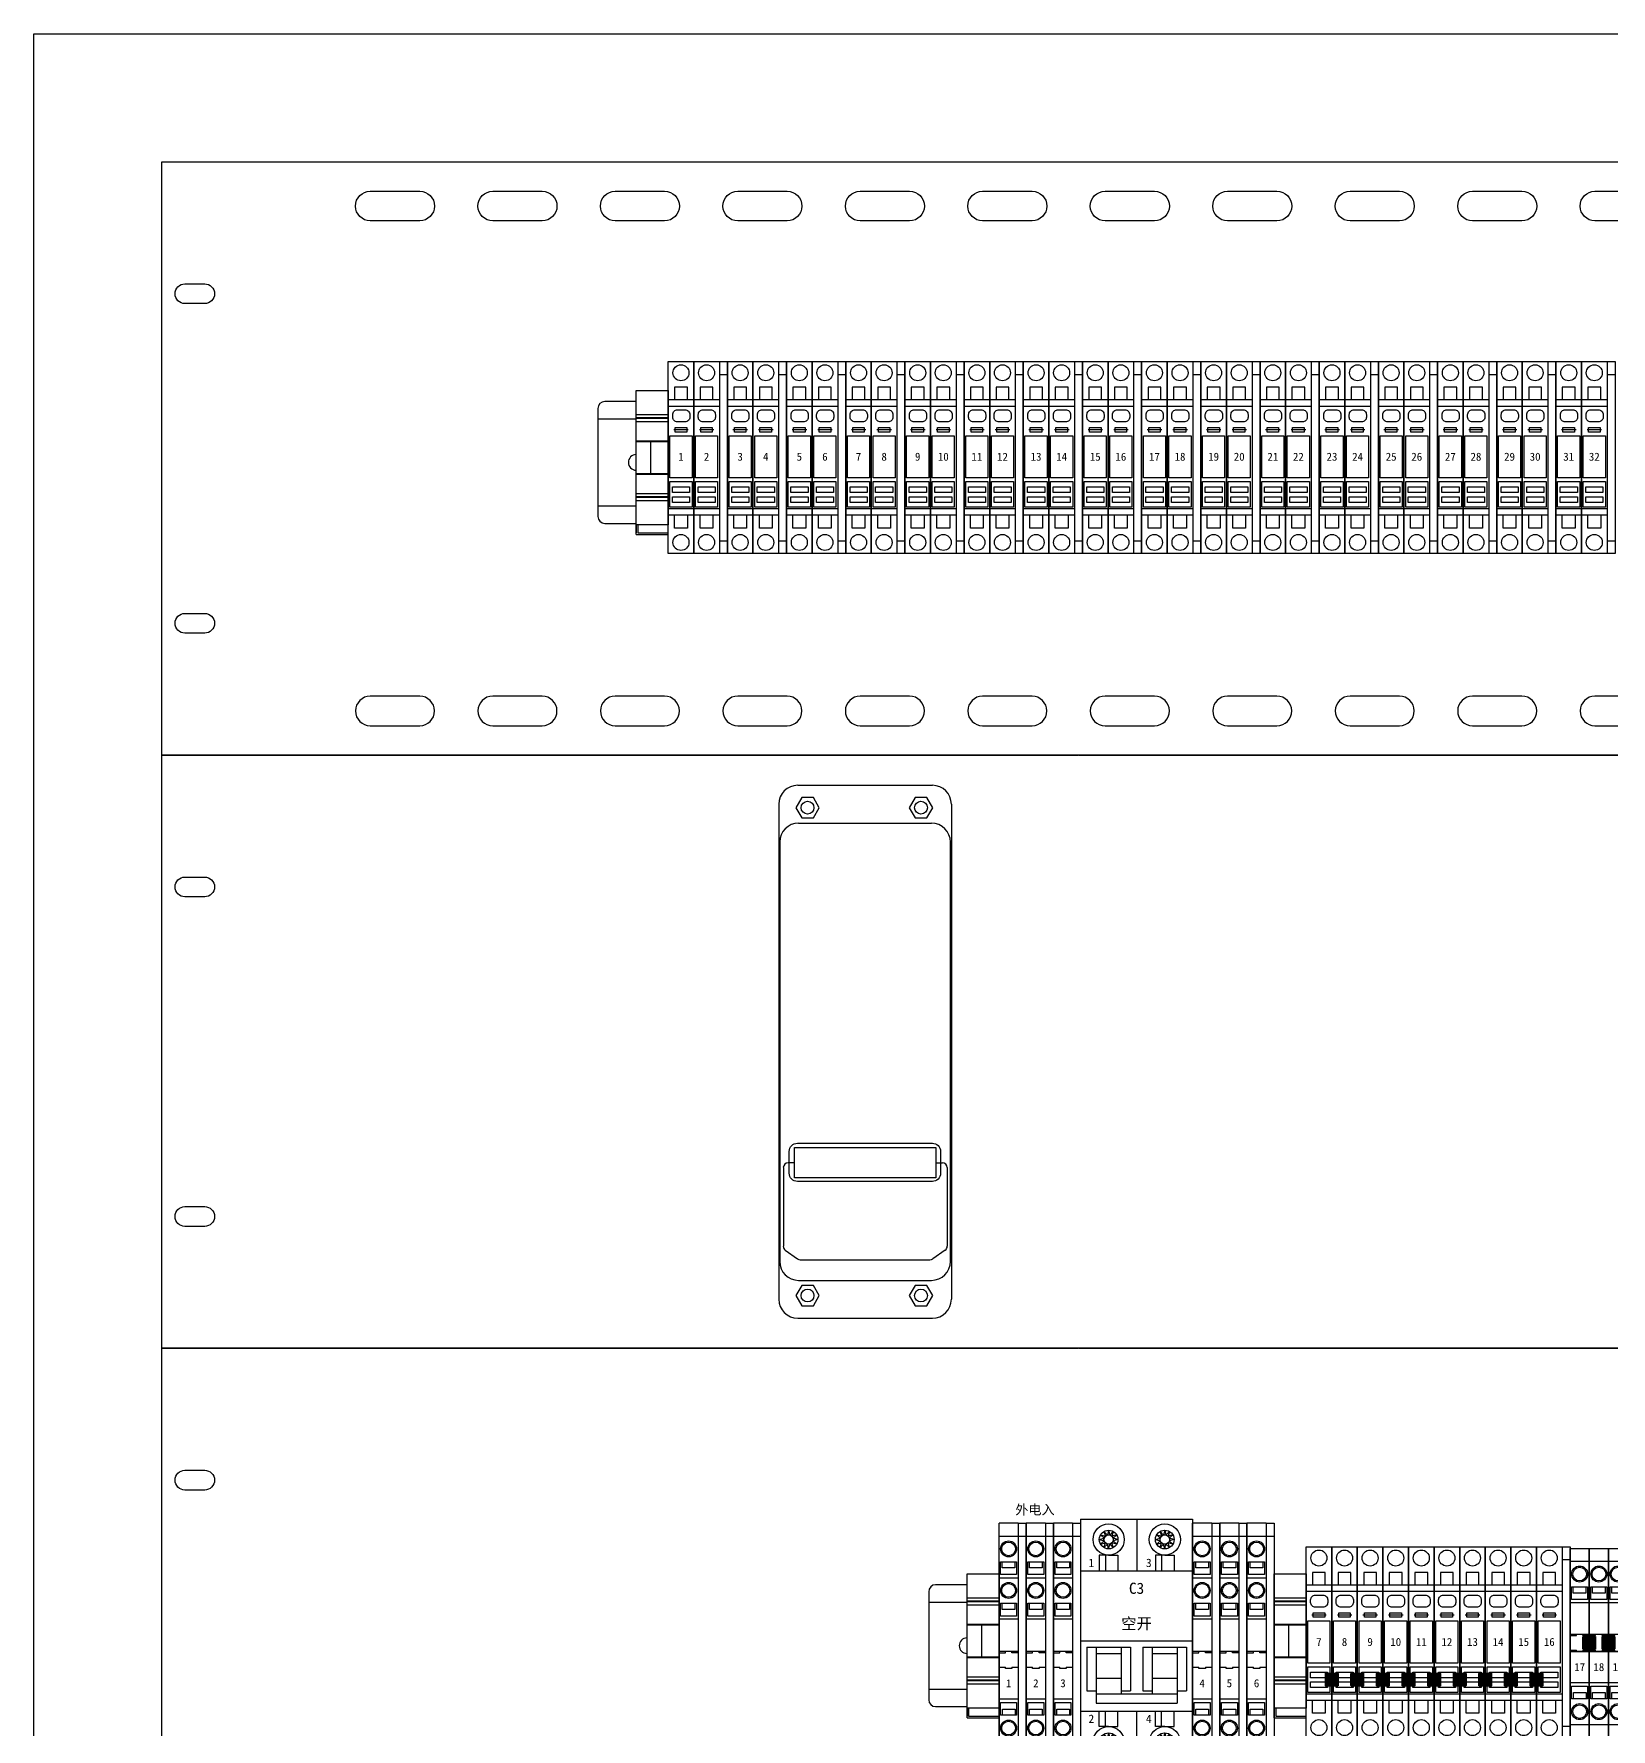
# Model space of a CAD drawing. Header units: millimetres. Extents: x 969 to 1551, y 435 to 847.
# Drawn here: x 1150.4 to 1199.7, y 600.3 to 653.3 of the extents above; entities that cross this region are included whole.
import ezdxf
from ezdxf.enums import TextEntityAlignment as Align

# ---------------------------------------------------------------- set-up
doc = ezdxf.new("R2010")
doc.units = ezdxf.units.MM
doc.styles.get("Standard").update_dxf_attribs({"font": ''})
doc.styles.get('Standard').set_extended_font_data('SimSun')

# ---------------------------------------------------------------- blocks, each defined once
blk = doc.blocks.new('*U70')
at = {"color": 0}
for points in [[(0, 0), (21.98196, 0)], [(90.6048, 0), (90.6048, -18.5328), (0, -18.5328)], [(0, -18.5328), (0, 0)], [(21.98196, 0), (28.64903, 0)], [(28.67436, 0), (35.36676, 0)], [(35.36676, 0), (42.05916, 0)], [(42.05916, 0), (48.75156, 0)], [(48.75156, 0), (55.44396, 0)], [(55.44396, 0), (62.13636, 0)], [(62.13636, 0), (68.82876, 0)], [(68.82876, 0), (75.52116, 0)], [(75.52116, 0), (82.21356, 0)], [(82.21356, 0), (90.6048, 0)]]:
    blk.add_lwpolyline(points, dxfattribs=at)
for points in [[(1.33848, -3.80952, -1), (1.33848, -4.42728), (0.72072, -4.42728, -1), (0.72072, -3.80952)], [(89.26632, -3.80952, 1), (89.26632, -4.42728), (89.88408, -4.42728, 1), (89.88408, -3.80952)], [(1.33848, -14.10552, -1), (1.33848, -14.72328), (0.72072, -14.72328, -1), (0.72072, -14.10552)], [(89.26632, -14.10552, 1), (89.26632, -14.72328), (89.88408, -14.72328, 1), (89.88408, -14.10552)]]:
    blk.add_lwpolyline(points, format="xyb", close=True, dxfattribs=at)
blk = doc.blocks.new('*U45')
at = {"color": 0}
for p, q in [((-0.471, 0.664), (-0.471, -0.664)), ((0, 0.75), (-0.386, 0.75)), ((-0.471, 0.536), (0, 0.536)), ((-0.471, -0.536), (0, -0.536)), ((-0.386, -0.75), (0, -0.75))]:
    blk.add_line(p, q, dxfattribs=at)
for centre, radius, start, end in [((-0.386, 0.664), 0.0857, 90, 180), ((0, 0), 0.0958, 91.0096, 268.9904), ((-0.386, -0.664), 0.0857, 180, 270)]:
    blk.add_arc(centre, radius, start, end, dxfattribs=at)
blk = doc.blocks.new('WAGO—端头板—宽10')
at = {"color": 0}
for p, q in [((0, -22.5), (0, 22.5)), ((0, 22.5), (10, 22.5)), ((10, 22.5), (10, -19.5)), ((0, 15), (10, 15)), ((0, 14), (10, 14)), ((0, 13.8), (10, 13.8)), ((0, 12.8), (10, 12.8)), ((0, 6.7), (10, 6.7)), ((0, 6.5), (10, 6.5)), ((4.5, 6.5), (4.5, -3.5)), ((0, -3.5), (10, -3.5)), ((0, -3.7), (10, -3.7)), ((10, -9.8), (0, -9.8)), ((10, -10.8), (0, -10.8)), ((10, -10.8), (0, -10.8)), ((10, -11), (0, -11)), ((10, -12), (0, -12)), ((10, -12), (0, -12)), ((0, -19.5), (0, -22)), ((10, -19.5), (0, -19.5)), ((0.5, -19.5), (0.5, -22)), ((10, -22.5), (10, -19.5)), ((0, -22.5), (10, -22.5)), ((0.5, -22), (10, -22))]:
    blk.add_line(p, q, dxfattribs=at)
blk = doc.blocks.new('WAGO—2孔—带保险')
at = {"color": 0}
for p, q in [((0, 30), (8, 30)), ((0, -30), (0, 30)), ((8, 30), (8, -30)), ((2, 22), (2, 18)), ((6, 22), (2, 22)), ((6, 18), (6, 22)), ((8, 18), (0, 18)), ((8, 16), (0, 16)), ((6.3, 8.69), (1.76, 8.69)), ((8, -16), (0, -16)), ((8, -18), (0, -18)), ((2, -22), (2, -18)), ((6, -18), (6, -22)), ((6, -22), (2, -22)), ((8, -30), (0, -30))]:
    blk.add_line(p, q, dxfattribs=at)
blk.add_lwpolyline([(5.26, 11.13), (2.91, 11.13, -0.414214), (1.41, 12.63), (1.41, 13.42, -0.414214), (2.91, 14.92), (5.26, 14.92, -0.414214), (6.76, 13.42), (6.76, 12.63, -0.414214)], format="xyb", close=True, dxfattribs=at)
for points in [[(7.45, -6.31), (0.54, -6.31), (0.54, 6.83), (7.45, 6.83)], [(5.8, 8), (2.2, 8), (2.2, 9.39), (5.8, 9.39)], [(7.45, -15.53), (0.54, -15.53), (0.54, -7.45), (7.45, -7.45)], [(6.71, -10.95), (1.36, -10.95), (1.36, -9.15), (6.71, -9.15)], [(6.71, -14), (1.36, -14), (1.36, -12.21), (6.71, -12.21)]]:
    blk.add_lwpolyline(points, close=True, dxfattribs=at)
for centre in [(4, 26.5), (4, -26.5)]:
    blk.add_circle(centre, 2.5, dxfattribs=at)
at = {"color": 0, "flags": 12}
blk.add_attdef('标号', text='', height=2.5, dxfattribs=at).set_placement((4, 0.26), align=Align.MIDDLE)
blk = doc.blocks.new('*U100')
at = {"color": 30}
for p, q in [((0, 30), (2.5, 30)), ((0, 30), (0, -30)), ((2.5, 30), (2.5, -30)), ((0, 26), (2.5, 26)), ((0, -26), (2.5, -26)), ((2.5, -30), (0, -30))]:
    blk.add_line(p, q, dxfattribs=at)
blk = doc.blocks.new('*U102')
at = {"color": 0}
for points in [[(6.516, -0.915), (8.06, -0.915, -1), (8.06, -1.841), (6.516, -1.841, -1)], [(10.344, -0.915), (11.888, -0.915, -1), (11.888, -1.841), (10.344, -1.841, -1)], [(14.172, -0.915), (15.717, -0.915, -1), (15.717, -1.841), (14.172, -1.841, -1)], [(18, -0.915), (19.545, -0.915, -1), (19.545, -1.841), (18, -1.841, -1)], [(21.829, -0.915), (23.373, -0.915, -1), (23.373, -1.841), (21.829, -1.841, -1)], [(25.657, -0.915), (27.201, -0.915, -1), (27.201, -1.841), (25.657, -1.841, -1)], [(29.485, -0.915), (31.03, -0.915, -1), (31.03, -1.841), (29.485, -1.841, -1)], [(33.313, -0.915), (34.858, -0.915, -1), (34.858, -1.841), (33.313, -1.841, -1)], [(37.142, -0.915), (38.686, -0.915, -1), (38.686, -1.841), (37.142, -1.841, -1)], [(40.97, -0.915), (42.514, -0.915, -1), (42.514, -1.841), (40.97, -1.841, -1)], [(44.798, -0.915), (46.343, -0.915, -1), (46.343, -1.841), (44.798, -1.841, -1)], [(6.516, -17.618), (8.06, -17.618, 1), (8.06, -16.691), (6.516, -16.691, 1)], [(10.344, -17.618), (11.888, -17.618, 1), (11.888, -16.691), (10.344, -16.691, 1)], [(14.172, -17.618), (15.717, -17.618, 1), (15.717, -16.691), (14.172, -16.691, 1)], [(18, -17.618), (19.545, -17.618, 1), (19.545, -16.691), (18, -16.691, 1)], [(21.829, -17.618), (23.373, -17.618, 1), (23.373, -16.691), (21.829, -16.691, 1)], [(25.657, -17.618), (27.201, -17.618, 1), (27.201, -16.691), (25.657, -16.691, 1)], [(29.485, -17.618), (31.03, -17.618, 1), (31.03, -16.691), (29.485, -16.691, 1)], [(33.313, -17.618), (34.858, -17.618, 1), (34.858, -16.691), (33.313, -16.691, 1)], [(37.142, -17.618), (38.686, -17.618, 1), (38.686, -16.691), (37.142, -16.691, 1)], [(40.97, -17.618), (42.514, -17.618, 1), (42.514, -16.691), (40.97, -16.691, 1)], [(44.798, -17.618), (46.343, -17.618, 1), (46.343, -16.691), (44.798, -16.691, 1)]]:
    blk.add_lwpolyline(points, format="xyb", close=True, dxfattribs=at)
blk.add_blockref('*U70', (0, 0), dxfattribs=at)
ref = blk.add_blockref('WAGO—2孔—带保险', (15.827, -9.238), dxfattribs=dict(at, xscale=0.1, yscale=0.1, zscale=0.1))
ref.add_attrib('标号', '1', dxfattribs={"color": 7, "height": 0.25, "flags": 12}).set_placement((16.227, -9.212), align=Align.MIDDLE)
ref = blk.add_blockref('WAGO—2孔—带保险', (16.627, -9.238), dxfattribs=dict(at, xscale=0.1, yscale=0.1, zscale=0.1))
ref.add_attrib('标号', '2', dxfattribs={"color": 7, "height": 0.25, "flags": 12}).set_placement((17.027, -9.212), align=Align.MIDDLE)
at = {"color": 4, "xscale": 0.1, "yscale": 0.1, "zscale": 0.1}
for p in [(17.427, -9.238), (19.277, -9.238), (21.127, -9.238), (22.977, -9.238), (24.827, -9.238), (26.677, -9.238), (28.527, -9.238), (30.377, -9.238), (32.227, -9.238), (34.077, -9.238), (35.927, -9.238), (37.777, -9.238), (39.627, -9.238), (41.477, -9.238), (43.327, -9.238), (45.177, -9.238)]:
    blk.add_blockref('*U100', p, dxfattribs=at)
at = {"color": 0}
ref = blk.add_blockref('WAGO—2孔—带保险', (17.677, -9.238), dxfattribs=dict(at, xscale=0.1, yscale=0.1, zscale=0.1))
ref.add_attrib('标号', '3', dxfattribs={"color": 7, "height": 0.25, "flags": 12}).set_placement((18.077, -9.212), align=Align.MIDDLE)
ref = blk.add_blockref('WAGO—2孔—带保险', (18.477, -9.238), dxfattribs=dict(at, xscale=0.1, yscale=0.1, zscale=0.1))
ref.add_attrib('标号', '4', dxfattribs={"color": 7, "height": 0.25, "flags": 12}).set_placement((18.877, -9.212), align=Align.MIDDLE)
ref = blk.add_blockref('WAGO—2孔—带保险', (19.527, -9.238), dxfattribs=dict(at, xscale=0.1, yscale=0.1, zscale=0.1))
ref.add_attrib('标号', '5', dxfattribs={"color": 7, "height": 0.25, "flags": 12}).set_placement((19.927, -9.212), align=Align.MIDDLE)
ref = blk.add_blockref('WAGO—2孔—带保险', (20.327, -9.238), dxfattribs=dict(at, xscale=0.1, yscale=0.1, zscale=0.1))
ref.add_attrib('标号', '6', dxfattribs={"color": 7, "height": 0.25, "flags": 12}).set_placement((20.727, -9.212), align=Align.MIDDLE)
ref = blk.add_blockref('WAGO—2孔—带保险', (21.377, -9.238), dxfattribs=dict(at, xscale=0.1, yscale=0.1, zscale=0.1))
ref.add_attrib('标号', '7', dxfattribs={"color": 7, "height": 0.25, "flags": 12}).set_placement((21.777, -9.212), align=Align.MIDDLE)
ref = blk.add_blockref('WAGO—2孔—带保险', (22.177, -9.238), dxfattribs=dict(at, xscale=0.1, yscale=0.1, zscale=0.1))
ref.add_attrib('标号', '8', dxfattribs={"color": 7, "height": 0.25, "flags": 12}).set_placement((22.577, -9.212), align=Align.MIDDLE)
ref = blk.add_blockref('WAGO—2孔—带保险', (23.227, -9.238), dxfattribs=dict(at, xscale=0.1, yscale=0.1, zscale=0.1))
ref.add_attrib('标号', '9', dxfattribs={"color": 7, "height": 0.25, "flags": 12}).set_placement((23.627, -9.212), align=Align.MIDDLE)
ref = blk.add_blockref('WAGO—2孔—带保险', (24.027, -9.238), dxfattribs=dict(at, xscale=0.1, yscale=0.1, zscale=0.1))
ref.add_attrib('标号', '10', dxfattribs={"color": 7, "height": 0.25, "flags": 12}).set_placement((24.427, -9.212), align=Align.MIDDLE)
ref = blk.add_blockref('WAGO—2孔—带保险', (25.077, -9.238), dxfattribs=dict(at, xscale=0.1, yscale=0.1, zscale=0.1))
ref.add_attrib('标号', '11', dxfattribs={"color": 7, "height": 0.25, "flags": 12}).set_placement((25.477, -9.212), align=Align.MIDDLE)
ref = blk.add_blockref('WAGO—2孔—带保险', (25.877, -9.238), dxfattribs=dict(at, xscale=0.1, yscale=0.1, zscale=0.1))
ref.add_attrib('标号', '12', dxfattribs={"color": 7, "height": 0.25, "flags": 12}).set_placement((26.277, -9.212), align=Align.MIDDLE)
ref = blk.add_blockref('WAGO—2孔—带保险', (26.927, -9.238), dxfattribs=dict(at, xscale=0.1, yscale=0.1, zscale=0.1))
ref.add_attrib('标号', '13', dxfattribs={"color": 7, "height": 0.25, "flags": 12}).set_placement((27.327, -9.212), align=Align.MIDDLE)
ref = blk.add_blockref('WAGO—2孔—带保险', (27.727, -9.238), dxfattribs=dict(at, xscale=0.1, yscale=0.1, zscale=0.1))
ref.add_attrib('标号', '14', dxfattribs={"color": 7, "height": 0.25, "flags": 12}).set_placement((28.127, -9.212), align=Align.MIDDLE)
ref = blk.add_blockref('WAGO—2孔—带保险', (28.777, -9.238), dxfattribs=dict(at, xscale=0.1, yscale=0.1, zscale=0.1))
ref.add_attrib('标号', '15', dxfattribs={"color": 7, "height": 0.25, "flags": 12}).set_placement((29.177, -9.212), align=Align.MIDDLE)
ref = blk.add_blockref('WAGO—2孔—带保险', (29.577, -9.238), dxfattribs=dict(at, xscale=0.1, yscale=0.1, zscale=0.1))
ref.add_attrib('标号', '16', dxfattribs={"color": 7, "height": 0.25, "flags": 12}).set_placement((29.977, -9.212), align=Align.MIDDLE)
ref = blk.add_blockref('WAGO—2孔—带保险', (30.627, -9.238), dxfattribs=dict(at, xscale=0.1, yscale=0.1, zscale=0.1))
ref.add_attrib('标号', '17', dxfattribs={"color": 7, "height": 0.25, "flags": 12}).set_placement((31.027, -9.212), align=Align.MIDDLE)
ref = blk.add_blockref('WAGO—2孔—带保险', (31.427, -9.238), dxfattribs=dict(at, xscale=0.1, yscale=0.1, zscale=0.1))
ref.add_attrib('标号', '18', dxfattribs={"color": 7, "height": 0.25, "flags": 12}).set_placement((31.827, -9.212), align=Align.MIDDLE)
ref = blk.add_blockref('WAGO—2孔—带保险', (32.477, -9.238), dxfattribs=dict(at, xscale=0.1, yscale=0.1, zscale=0.1))
ref.add_attrib('标号', '19', dxfattribs={"color": 7, "height": 0.25, "flags": 12}).set_placement((32.877, -9.212), align=Align.MIDDLE)
ref = blk.add_blockref('WAGO—2孔—带保险', (33.277, -9.238), dxfattribs=dict(at, xscale=0.1, yscale=0.1, zscale=0.1))
ref.add_attrib('标号', '20', dxfattribs={"color": 7, "height": 0.25, "flags": 12}).set_placement((33.677, -9.212), align=Align.MIDDLE)
ref = blk.add_blockref('WAGO—2孔—带保险', (34.327, -9.238), dxfattribs=dict(at, xscale=0.1, yscale=0.1, zscale=0.1))
ref.add_attrib('标号', '21', dxfattribs={"color": 7, "height": 0.25, "flags": 12}).set_placement((34.727, -9.212), align=Align.MIDDLE)
ref = blk.add_blockref('WAGO—2孔—带保险', (35.127, -9.238), dxfattribs=dict(at, xscale=0.1, yscale=0.1, zscale=0.1))
ref.add_attrib('标号', '22', dxfattribs={"color": 7, "height": 0.25, "flags": 12}).set_placement((35.527, -9.212), align=Align.MIDDLE)
ref = blk.add_blockref('WAGO—2孔—带保险', (36.177, -9.238), dxfattribs=dict(at, xscale=0.1, yscale=0.1, zscale=0.1))
ref.add_attrib('标号', '23', dxfattribs={"color": 7, "height": 0.25, "flags": 12}).set_placement((36.577, -9.212), align=Align.MIDDLE)
ref = blk.add_blockref('WAGO—2孔—带保险', (36.977, -9.238), dxfattribs=dict(at, xscale=0.1, yscale=0.1, zscale=0.1))
ref.add_attrib('标号', '24', dxfattribs={"color": 7, "height": 0.25, "flags": 12}).set_placement((37.377, -9.212), align=Align.MIDDLE)
ref = blk.add_blockref('WAGO—2孔—带保险', (38.027, -9.238), dxfattribs=dict(at, xscale=0.1, yscale=0.1, zscale=0.1))
ref.add_attrib('标号', '25', dxfattribs={"color": 7, "height": 0.25, "flags": 12}).set_placement((38.427, -9.212), align=Align.MIDDLE)
ref = blk.add_blockref('WAGO—2孔—带保险', (38.827, -9.238), dxfattribs=dict(at, xscale=0.1, yscale=0.1, zscale=0.1))
ref.add_attrib('标号', '26', dxfattribs={"color": 7, "height": 0.25, "flags": 12}).set_placement((39.227, -9.212), align=Align.MIDDLE)
ref = blk.add_blockref('WAGO—2孔—带保险', (39.877, -9.238), dxfattribs=dict(at, xscale=0.1, yscale=0.1, zscale=0.1))
ref.add_attrib('标号', '27', dxfattribs={"color": 7, "height": 0.25, "flags": 12}).set_placement((40.277, -9.212), align=Align.MIDDLE)
ref = blk.add_blockref('WAGO—2孔—带保险', (40.677, -9.238), dxfattribs=dict(at, xscale=0.1, yscale=0.1, zscale=0.1))
ref.add_attrib('标号', '28', dxfattribs={"color": 7, "height": 0.25, "flags": 12}).set_placement((41.077, -9.212), align=Align.MIDDLE)
ref = blk.add_blockref('WAGO—2孔—带保险', (41.727, -9.238), dxfattribs=dict(at, xscale=0.1, yscale=0.1, zscale=0.1))
ref.add_attrib('标号', '29', dxfattribs={"color": 7, "height": 0.25, "flags": 12}).set_placement((42.127, -9.212), align=Align.MIDDLE)
ref = blk.add_blockref('WAGO—2孔—带保险', (42.527, -9.238), dxfattribs=dict(at, xscale=0.1, yscale=0.1, zscale=0.1))
ref.add_attrib('标号', '30', dxfattribs={"color": 7, "height": 0.25, "flags": 12}).set_placement((42.927, -9.212), align=Align.MIDDLE)
ref = blk.add_blockref('WAGO—2孔—带保险', (43.577, -9.238), dxfattribs=dict(at, xscale=0.1, yscale=0.1, zscale=0.1))
ref.add_attrib('标号', '31', dxfattribs={"color": 7, "height": 0.25, "flags": 12}).set_placement((43.977, -9.212), align=Align.MIDDLE)
ref = blk.add_blockref('WAGO—2孔—带保险', (44.377, -9.238), dxfattribs=dict(at, xscale=0.1, yscale=0.1, zscale=0.1))
ref.add_attrib('标号', '32', dxfattribs={"color": 7, "height": 0.25, "flags": 12}).set_placement((44.777, -9.212), align=Align.MIDDLE)
for name, xscale, yscale, zscale in [('WAGO—端头板—宽10', 0.1, 0.1, 0.1), ('*U45', 2.54, 2.54, 2.54)]:
    blk.add_blockref(name, (14.827, -9.388), dxfattribs=dict(at, xscale=xscale, yscale=yscale, zscale=zscale))
blk = doc.blocks.new('组合—继电器模块')
at = {"color": 0}
for p, q in [((-2.106, 0), (2.106, 0)), ((-2.697, -0.591), (-2.697, -16.058)), ((2.697, -0.591), (2.697, -16.058)), ((-2.076, -1.182), (2.076, -1.182)), ((-2.667, -1.773), (-2.667, -14.876)), ((2.667, -14.876), (2.667, -1.773)), ((-2.555, -11.942), (-2.555, -14.404)), ((-2.206, -11.794), (-2.408, -11.794)), ((2.216, -11.794), (2.418, -11.794)), ((2.566, -11.942), (2.566, -14.403)), ((-2.494, -14.524), (-2.114, -14.799)), ((-2.028, -14.827), (2.029, -14.827)), ((2.503, -14.524), (2.114, -14.8)), ((-2.076, -15.467), (2.076, -15.467)), ((-2.106, -16.649), (2.106, -16.649))]:
    blk.add_line(p, q, dxfattribs=at)
for points in [[(-1.431, -0.699), (-1.615, -0.381), (-1.982, -0.381), (-2.166, -0.699), (-1.982, -1.017), (-1.615, -1.017)], [(2.115, -0.699), (1.931, -0.381), (1.564, -0.381), (1.38, -0.699), (1.564, -1.017), (1.931, -1.017)], [(-2.206, -11.319), (2.216, -11.319), (2.216, -12.269), (-2.206, -12.269)], [(-1.431, -15.941), (-1.615, -15.623), (-1.982, -15.623), (-2.166, -15.941), (-1.982, -16.259), (-1.615, -16.259)], [(2.115, -15.941), (1.931, -15.623), (1.564, -15.623), (1.38, -15.941), (1.564, -16.259), (1.931, -16.259)]]:
    blk.add_lwpolyline(points, close=True, dxfattribs=at)
blk.add_lwpolyline([(-2.114, -11.183), (2.104, -11.183, -0.414214), (2.359, -11.438), (2.359, -12.122, -0.414214), (2.104, -12.377), (-2.114, -12.377, -0.414214), (-2.369, -12.122), (-2.369, -11.438, -0.414214)], format="xyb", close=True, dxfattribs=at)
for centre in [(-1.798, -0.699), (1.748, -0.699), (-1.798, -15.941), (1.748, -15.941)]:
    blk.add_circle(centre, 0.2, dxfattribs=at)
for centre, radius, start, end in [((-2.106, -0.591), 0.591, 90, 180), ((2.106, -0.591), 0.591, 0, 90), ((-2.076, -1.773), 0.591, 90, 180), ((2.076, -1.773), 0.591, 0, 90), ((-2.408, -11.942), 0.148, 90, 180), ((2.418, -11.942), 0.148, 0, 90), ((-2.408, -14.404), 0.148, 180, 234.1123), ((-2.028, -14.679), 0.148, 234.1123, 270), ((2.029, -14.679), 0.148, 270, 305.3187), ((2.418, -14.403), 0.148, 305.3187, 0), ((-2.076, -14.876), 0.591, 180, 270), ((2.076, -14.876), 0.591, 270, 0), ((-2.106, -16.058), 0.591, 180, 270), ((2.106, -16.058), 0.591, 270, 0)]:
    blk.add_arc(centre, radius, start, end, dxfattribs=at)
at = {"color": 0, "width": 0.5, "flags": 8}
blk.add_attdef('型号', text='', height=1, dxfattribs=at).set_placement((0, -5.58), align=Align.MIDDLE_CENTER)
blk = doc.blocks.new('组合—组合柜')
at = {"color": 0}
for points in [[(0, 211.8608), (98.6048, 211.8608), (98.6048, 0), (0, 0)], [(4, 207.8608), (94.6048, 207.8608), (94.6048, 4), (4, 4)]]:
    blk.add_lwpolyline(points, close=True, dxfattribs=at)
blk = doc.blocks.new('C0层—道轨端头')
at = {"color": 0}
for p, q in [((-0.471, 0.664), (-0.471, -0.664)), ((0, 0.75), (-0.386, 0.75)), ((-0.471, 0.536), (0, 0.536)), ((-0.471, -0.536), (0, -0.536)), ((-0.386, -0.75), (0, -0.75))]:
    blk.add_line(p, q, dxfattribs=at)
for centre, radius, start, end in [((-0.386, 0.664), 0.0857, 90, 180), ((0, 0), 0.0958, 91.0096, 268.9904), ((-0.386, -0.664), 0.0857, 180, 270)]:
    blk.add_arc(centre, radius, start, end, dxfattribs=at)
blk = doc.blocks.new('C0层—空开—2P')
at = {"color": 0}
for p, q in [((0, 38), (17.54, 38)), ((0, 38), (0, -38)), ((17.54, 38), (35, 38)), ((17.54, 38), (17.54, 21.92)), ((35, 38), (35, -38)), ((5.85, 31.67), (7.36, 32.05)), ((6.24, 33.13), (7.74, 32.7)), ((6.24, 33.13), (7.36, 32.05)), ((7.31, 34.2), (8.39, 33.08)), ((7.31, 34.2), (7.74, 32.7)), ((8.77, 34.59), (8.39, 33.08)), ((8.77, 34.59), (9.15, 33.08)), ((10.23, 34.2), (9.15, 33.08)), ((10.23, 34.2), (9.8, 32.7)), ((11.3, 33.13), (9.8, 32.7)), ((11.3, 33.13), (10.18, 32.05)), ((11.69, 31.67), (10.18, 32.05)), ((23.39, 31.67), (24.9, 32.05)), ((23.78, 33.13), (25.28, 32.7)), ((23.78, 33.13), (24.9, 32.05)), ((24.85, 34.2), (25.93, 33.08)), ((24.85, 34.2), (25.28, 32.7)), ((26.31, 34.59), (25.93, 33.08)), ((26.31, 34.59), (26.69, 33.08)), ((27.77, 34.2), (26.69, 33.08)), ((27.77, 34.2), (27.34, 32.7)), ((28.84, 33.13), (27.34, 32.7)), ((28.84, 33.13), (27.72, 32.05)), ((29.23, 31.67), (27.72, 32.05)), ((5.85, 31.67), (7.36, 31.29)), ((5.85, 26.8), (5.85, 21.92)), ((8.77, 26.8), (5.85, 26.8)), ((6.24, 30.21), (7.36, 31.29)), ((6.24, 30.21), (7.74, 30.64)), ((7.31, 29.14), (7.74, 30.64)), ((7.31, 29.14), (8.39, 30.26)), ((7.8, 26.8), (7.8, 21.92)), ((8.77, 28.75), (8.39, 30.26)), ((8.77, 28.75), (9.15, 30.26)), ((8.77, 26.8), (11.69, 26.8)), ((10.23, 29.14), (9.15, 30.26)), ((10.23, 29.14), (9.8, 30.64)), ((11.3, 30.21), (9.8, 30.64)), ((11.69, 31.67), (10.18, 31.29)), ((11.3, 30.21), (10.18, 31.29)), ((11.69, 26.8), (11.69, 21.92)), ((23.39, 31.67), (24.9, 31.29)), ((23.39, 26.8), (23.39, 21.92)), ((26.31, 26.8), (23.39, 26.8)), ((23.78, 30.21), (24.9, 31.29)), ((23.78, 30.21), (25.28, 30.64)), ((24.85, 29.14), (25.28, 30.64)), ((24.85, 29.14), (25.93, 30.26)), ((25.34, 26.8), (25.34, 21.92)), ((26.31, 28.75), (25.93, 30.26)), ((26.31, 28.75), (26.69, 30.26)), ((26.31, 26.8), (29.23, 26.8)), ((27.77, 29.14), (26.69, 30.26)), ((27.77, 29.14), (27.34, 30.64)), ((28.84, 30.21), (27.34, 30.64)), ((29.23, 31.67), (27.72, 31.29)), ((28.84, 30.21), (27.72, 31.29)), ((29.23, 26.8), (29.23, 21.92)), ((0, 21.92), (35.08, 21.92)), ((0, 0), (35, 0)), ((1.95, -1.95), (15.59, -1.95)), ((1.95, -1.95), (1.95, -15.59)), ((4.87, -1.95), (4.87, -19.49)), ((4.87, -3.9), (12.67, -3.9)), ((12.67, -1.95), (12.67, -16.57)), ((15.59, -1.95), (15.59, -15.59)), ((19.49, -1.95), (33.13, -1.95)), ((19.49, -1.95), (19.49, -15.59)), ((22.41, -1.95), (22.41, -16.57)), ((22.41, -3.9), (30.21, -3.9)), ((30.21, -1.95), (30.21, -19.49)), ((33.13, -1.95), (33.13, -15.59)), ((1.95, -15.59), (4.87, -15.59)), ((4.87, -11.69), (12.67, -11.69)), ((12.67, -15.59), (15.59, -15.59)), ((19.49, -15.59), (22.41, -15.59)), ((22.41, -11.69), (30.21, -11.69)), ((30.21, -15.59), (33.13, -15.59)), ((4.87, -16.57), (12.67, -16.57)), ((4.87, -19.49), (12.67, -19.49)), ((12.67, -16.57), (22.41, -16.57)), ((12.67, -19.49), (22.41, -19.49)), ((22.41, -16.57), (30.21, -16.57)), ((22.41, -19.49), (30.21, -19.49)), ((0, -21.92), (35.08, -21.92)), ((5.85, -26.8), (5.85, -21.92)), ((7.8, -26.8), (7.8, -21.92)), ((11.69, -26.8), (11.69, -21.92)), ((17.54, -38), (17.54, -21.92)), ((23.39, -26.8), (23.39, -21.92)), ((25.34, -26.8), (25.34, -21.92)), ((29.23, -26.8), (29.23, -21.92)), ((8.77, -26.8), (5.85, -26.8)), ((5.85, -31.67), (7.36, -31.29)), ((5.85, -31.67), (7.36, -32.05)), ((6.24, -30.21), (7.36, -31.29)), ((6.24, -30.21), (7.74, -30.64)), ((7.31, -29.14), (7.74, -30.64)), ((7.31, -29.14), (8.39, -30.26)), ((8.77, -28.75), (8.39, -30.26)), ((8.77, -26.8), (11.69, -26.8)), ((8.77, -28.75), (9.15, -30.26)), ((10.23, -29.14), (9.15, -30.26)), ((10.23, -29.14), (9.8, -30.64)), ((11.3, -30.21), (9.8, -30.64)), ((11.3, -30.21), (10.18, -31.29)), ((11.69, -31.67), (10.18, -31.29)), ((11.69, -31.67), (10.18, -32.05)), ((26.31, -26.8), (23.39, -26.8)), ((23.39, -31.67), (24.9, -31.29)), ((23.39, -31.67), (24.9, -32.05)), ((23.78, -30.21), (24.9, -31.29)), ((23.78, -30.21), (25.28, -30.64)), ((24.85, -29.14), (25.28, -30.64)), ((24.85, -29.14), (25.93, -30.26)), ((26.31, -28.75), (25.93, -30.26)), ((26.31, -26.8), (29.23, -26.8)), ((26.31, -28.75), (26.69, -30.26)), ((27.77, -29.14), (26.69, -30.26)), ((27.77, -29.14), (27.34, -30.64)), ((28.84, -30.21), (27.34, -30.64)), ((28.84, -30.21), (27.72, -31.29)), ((29.23, -31.67), (27.72, -31.29)), ((29.23, -31.67), (27.72, -32.05)), ((6.24, -33.13), (7.36, -32.05)), ((6.24, -33.13), (7.74, -32.7)), ((7.31, -34.2), (7.74, -32.7)), ((7.31, -34.2), (8.39, -33.08)), ((8.77, -34.59), (8.39, -33.08)), ((8.77, -34.59), (9.15, -33.08)), ((10.23, -34.2), (9.15, -33.08)), ((11.3, -33.13), (9.8, -32.7)), ((10.23, -34.2), (9.8, -32.7)), ((11.3, -33.13), (10.18, -32.05)), ((23.78, -33.13), (24.9, -32.05)), ((23.78, -33.13), (25.28, -32.7)), ((24.85, -34.2), (25.28, -32.7)), ((24.85, -34.2), (25.93, -33.08)), ((26.31, -34.59), (25.93, -33.08)), ((26.31, -34.59), (26.69, -33.08)), ((27.77, -34.2), (26.69, -33.08)), ((28.84, -33.13), (27.34, -32.7)), ((27.77, -34.2), (27.34, -32.7)), ((28.84, -33.13), (27.72, -32.05)), ((17.54, -38), (0, -38)), ((2.92, -38), (2.92, -39.95)), ((14.62, -39.95), (2.92, -39.95)), ((14.62, -38), (14.62, -39.95)), ((35, -38), (17.54, -38)), ((20.46, -38), (20.46, -39.95)), ((32.16, -39.95), (20.46, -39.95)), ((32.16, -39.95), (32.16, -38)), ((32.16, -39.95), (32.16, -39.95))]:
    blk.add_line(p, q, dxfattribs=at)
for centre, radius in [((8.77, 31.67), 4.87), ((8.77, 31.67), 2.92), ((8.77, 31.67), 1.46), ((26.31, 31.67), 4.87), ((26.31, 31.67), 2.92), ((26.31, 31.67), 1.46), ((8.77, -31.67), 4.87), ((8.77, -31.67), 2.92), ((8.77, -31.67), 1.46), ((26.31, -31.67), 4.87), ((26.31, -31.67), 2.92), ((26.31, -31.67), 1.46)]:
    blk.add_circle(centre, radius, dxfattribs=at)
for s, p in [('1', (2.46, 23.07)), ('3', (20.43, 23.07)), ('2', (2.46, -25.65)), ('4', (20.43, -25.65))]:
    blk.add_text(s, height=2.62, dxfattribs=at).set_placement(p)
for tag, p in [('空开型号', (17.5, 16.44)), ('空开标识', (17.5, 5.48))]:
    blk.add_attdef(tag, text='', height=3.5, dxfattribs=at).set_placement(p, align=Align.MIDDLE)
blk = doc.blocks.new('WAGO—3孔—宽6(281系列)')
at = {"color": 0}
for p, q in [((6, 36.75), (0, 36.75)), ((0, -36.75), (0, 36.75)), ((0, 32.75), (6, 32.75)), ((6, 36.75), (6, -36.75)), ((0, -35.25), (0, 23.75)), ((0, 23.75), (0, -35.25)), ((0.5, 20.75), (0.5, 24.75)), ((0.5, 24.75), (5.5, 24.75)), ((1.02, 22.79), (1.02, 24.75)), ((4.98, 22.79), (1.02, 22.79)), ((4.98, 24.75), (4.98, 22.79)), ((5.5, 24.75), (5.5, 20.75)), ((0, 19.75), (6, 19.75)), ((5.5, 20.75), (0.5, 20.75)), ((0.5, 7.75), (0.5, 11.75)), ((0.5, 11.75), (5.5, 11.75)), ((1.02, 9.79), (1.02, 11.75)), ((4.98, 11.75), (4.98, 9.79)), ((5.5, 11.75), (5.5, 7.75)), ((6, 6.75), (0, 6.75)), ((5.5, 7.75), (0.5, 7.75)), ((4.98, 9.79), (1.02, 9.79)), ((0, -3.25), (6, -3.25)), ((0, -3.68), (2, -3.68)), ((2, -3.68), (2, -3.25)), ((4, -3.68), (4, -3.25)), ((6, -3.68), (4, -3.68)), ((0, -8.25), (2, -8.25)), ((2, -8.63), (2, -8.25)), ((4, -8.63), (2, -8.63)), ((4, -8.25), (6, -8.25)), ((4, -8.25), (4, -8.63)), ((6, -18.25), (0, -18.25)), ((0.5, -19.25), (5.5, -19.25)), ((0.5, -23.25), (0.5, -19.25)), ((5.5, -19.25), (5.5, -23.25)), ((5.5, -23.25), (0.5, -23.25)), ((1.04, -23.25), (1.04, -21.29)), ((1.04, -21.29), (5.01, -21.29)), ((5.01, -21.29), (5.01, -23.25)), ((0, -32.75), (6, -32.75)), ((6, -36.75), (0, -36.75))]:
    blk.add_line(p, q, dxfattribs=at)
for centre, radius in [((3, 28.75), 2.5), ((3, 28.75), 2.14), ((3, 15.75), 2.5), ((3, 15.75), 2.14), ((3, -27.25), 2.5), ((3, -27.25), 2.14)]:
    blk.add_circle(centre, radius, dxfattribs=at)
at = {"color": 0, "flags": 8}
blk.add_attdef('标号', text='', height=2.5, dxfattribs=at).set_placement((3, -13.25), align=Align.MIDDLE)
blk = doc.blocks.new('*U99')
at = {"color": 30}
for p, q in [((0, 36.75), (2.5, 36.75)), ((0, 36.75), (0, -36.75)), ((0, 32.75), (2.5, 32.75)), ((2.5, 36.75), (2.5, -36.75)), ((0, -32.75), (2.5, -32.75)), ((2.5, -36.75), (0, -36.75))]:
    blk.add_line(p, q, dxfattribs=at)
blk = doc.blocks.new('*U74')
at = {"color": 0}
for p, q in [((0, 30), (8, 30)), ((0, -30), (0, 30)), ((8, 30), (8, -30)), ((2, 22), (2, 18)), ((6, 22), (2, 22)), ((6, 18), (6, 22)), ((8, 18), (0, 18)), ((8, 16), (0, 16)), ((6.3, 8.69), (1.76, 8.69)), ((8, -16), (0, -16)), ((8, -18), (0, -18)), ((2, -22), (2, -18)), ((6, -18), (6, -22)), ((6, -22), (2, -22)), ((8, -30), (0, -30))]:
    blk.add_line(p, q, dxfattribs=at)
blk.add_lwpolyline([(5.26, 11.13), (2.91, 11.13, -0.414214), (1.41, 12.63), (1.41, 13.42, -0.414214), (2.91, 14.92), (5.26, 14.92, -0.414214), (6.76, 13.42), (6.76, 12.63, -0.414214)], format="xyb", close=True, dxfattribs=at)
for points in [[(7.45, -6.31), (0.54, -6.31), (0.54, 6.83), (7.45, 6.83)], [(5.8, 8), (2.2, 8), (2.2, 9.39), (5.8, 9.39)], [(7.45, -15.53), (0.54, -15.53), (0.54, -7.45), (7.45, -7.45)], [(6.71, -10.95), (1.36, -10.95), (1.36, -9.15), (6.71, -9.15)], [(6.71, -14), (1.36, -14), (1.36, -12.21), (6.71, -12.21)]]:
    blk.add_lwpolyline(points, close=True, dxfattribs=at)
for centre in [(4, 26.5), (4, -26.5)]:
    blk.add_circle(centre, 2.5, dxfattribs=at)
at = {"color": 0, "flags": 12}
blk.add_attdef('标号', text='', height=2.5, dxfattribs=at).set_placement((4, 0.26), align=Align.MIDDLE)
blk = doc.blocks.new('C0层—短路块')
h = blk.add_hatch(color=4)
h.dxf.hatch_style = 1
h.set_gradient(color1=(132, 132, 132), rotation=315, one_color=1, tint=1, name='INVSPHERICAL')
h.paths.add_polyline_path([(-1.48, -1.53), (1.48, -1.53), (1.48, 1.53), (-1.48, 1.53)])
at = {"color": 0}
for points in [[(-1.78, 2.03), (1.78, 2.03, -0.414214), (1.98, 1.83), (1.98, -1.83, -0.414214), (1.78, -2.03), (-1.78, -2.03, -0.414214), (-1.98, -1.83), (-1.98, 1.83, -0.414214)], [(-1.58, 1.78), (1.58, 1.78, -0.414214), (1.73, 1.63), (1.73, -1.63, -0.414214), (1.58, -1.78), (-1.58, -1.78, -0.414214), (-1.73, -1.63), (-1.73, 1.63, -0.414214)]]:
    blk.add_lwpolyline(points, format="xyb", close=True, dxfattribs=at)
blk.add_lwpolyline([(-1.48, 1.53), (1.48, 1.53), (1.48, -1.53), (-1.48, -1.53)], close=True, dxfattribs=at)
blk = doc.blocks.new('WAGO—2孔—宽6(281系列)')
at = {"color": 0}
for p, q in [((0, -29.5), (0, 29.5)), ((0, 29.5), (6, 29.5)), ((6, 29.5), (6, -29.5)), ((0, 25.5), (6, 25.5)), ((0.5, 13.5), (0.5, 17.5)), ((0.5, 17.5), (5.5, 17.5)), ((1.02, 15.54), (1.02, 17.5)), ((4.98, 17.5), (4.98, 15.54)), ((5.5, 17.5), (5.5, 13.5)), ((6, 12.5), (0, 12.5)), ((5.5, 13.5), (0.5, 13.5)), ((4.98, 15.54), (1.02, 15.54)), ((0, 2.69), (6, 2.69)), ((0, 2.25), (2, 2.25)), ((2, 2.25), (2, 2.69)), ((4, 2.25), (4, 2.69)), ((6, 2.25), (4, 2.25)), ((0, -2.31), (2, -2.31)), ((0, -2.69), (6, -2.69)), ((2, -2.69), (2, -2.31)), ((4, -2.69), (2, -2.69)), ((4, -2.31), (6, -2.31)), ((4, -2.31), (4, -2.69)), ((6, -12.5), (0, -12.5)), ((0.5, -13.5), (5.5, -13.5)), ((0.5, -17.5), (0.5, -13.5)), ((1.04, -17.5), (1.04, -15.54)), ((1.04, -15.54), (5.01, -15.54)), ((5.01, -15.54), (5.01, -17.5)), ((5.5, -13.5), (5.5, -17.5)), ((5.5, -17.5), (0.5, -17.5)), ((0, -25.5), (6, -25.5)), ((6, -29.5), (0, -29.5))]:
    blk.add_line(p, q, dxfattribs=at)
for centre, radius in [((3, 21.5), 2.5), ((3, 21.5), 2.14), ((3, -21.5), 2.5), ((3, -21.5), 2.14)]:
    blk.add_circle(centre, radius, dxfattribs=at)
at = {"color": 0, "flags": 8}
blk.add_attdef('标号', text='', height=2.5, dxfattribs=at).set_placement((3, -7.59), align=Align.MIDDLE)
blk = doc.blocks.new('*U104')
at = {"color": 0}
blk.add_blockref('*U70', (0, 0), dxfattribs=at)
at = {"color": 252}
ref = blk.add_blockref('WAGO—3孔—宽6(281系列)', (26.169, -9.141), dxfattribs=dict(at, xscale=0.1, yscale=0.1, zscale=0.1))
ref.add_attrib('标号', '1', dxfattribs={"color": 7, "height": 0.25, "flags": 8}).set_placement((26.469, -10.466), align=Align.MIDDLE)
at = {"color": 4, "xscale": 0.1, "yscale": 0.1, "zscale": 0.1}
for name, p in [('*U99', (26.769, -9.141)), ('*U99', (27.619, -9.141)), ('*U99', (28.469, -9.141)), ('*U99', (32.819, -9.141)), ('*U99', (33.669, -9.141)), ('*U99', (34.519, -9.141)), ('*U100', (43.769, -9.202))]:
    blk.add_blockref(name, p, dxfattribs=at)
at = {"color": 5}
ref = blk.add_blockref('WAGO—3孔—宽6(281系列)', (27.019, -9.141), dxfattribs=dict(at, xscale=0.1, yscale=0.1, zscale=0.1))
ref.add_attrib('标号', '2', dxfattribs={"color": 7, "height": 0.25, "flags": 8}).set_placement((27.319, -10.466), align=Align.MIDDLE)
at = {"color": 2}
ref = blk.add_blockref('WAGO—3孔—宽6(281系列)', (27.869, -9.141), dxfattribs=dict(at, xscale=0.1, yscale=0.1, zscale=0.1))
ref.add_attrib('标号', '3', dxfattribs={"color": 7, "height": 0.25, "flags": 8}).set_placement((28.169, -10.466), align=Align.MIDDLE)
at = {"xscale": 0.1, "yscale": 0.1, "zscale": 0.1}
for name, p, values in [('C0层—空开—2P', (28.719, -9.141), {'空开型号': 'C3', '空开标识': '空开'}), ('*U74', (35.769, -9.202), {'标号': '7'}), ('*U74', (36.569, -9.202), {'标号': '8'}), ('*U74', (37.369, -9.202), {'标号': '9'}), ('*U74', (38.169, -9.202), {'标号': '10'}), ('*U74', (38.969, -9.202), {'标号': '11'}), ('*U74', (39.769, -9.202), {'标号': '12'}), ('*U74', (40.569, -9.202), {'标号': '13'}), ('*U74', (41.369, -9.202), {'标号': '14'}), ('*U74', (42.169, -9.202), {'标号': '15'}), ('*U74', (42.969, -9.202), {'标号': '16'}), ('WAGO—2孔—宽6(281系列)', (44.019, -9.202), {'标号': '17'}), ('WAGO—2孔—宽6(281系列)', (44.619, -9.202), {'标号': '18'}), ('WAGO—2孔—宽6(281系列)', (45.219, -9.202), {'标号': '19'})]:
    blk.add_blockref(name, p, dxfattribs=at).add_auto_attribs(values)
at = {"color": 252}
ref = blk.add_blockref('WAGO—3孔—宽6(281系列)', (32.219, -9.141), dxfattribs=dict(at, xscale=0.1, yscale=0.1, zscale=0.1))
ref.add_attrib('标号', '4', dxfattribs={"color": 7, "height": 0.25, "flags": 8}).set_placement((32.519, -10.466), align=Align.MIDDLE)
at = {"color": 5}
ref = blk.add_blockref('WAGO—3孔—宽6(281系列)', (33.069, -9.141), dxfattribs=dict(at, xscale=0.1, yscale=0.1, zscale=0.1))
ref.add_attrib('标号', '5', dxfattribs={"color": 7, "height": 0.25, "flags": 8}).set_placement((33.369, -10.466), align=Align.MIDDLE)
at = {"color": 2}
ref = blk.add_blockref('WAGO—3孔—宽6(281系列)', (33.919, -9.141), dxfattribs=dict(at, xscale=0.1, yscale=0.1, zscale=0.1))
ref.add_attrib('标号', '6', dxfattribs={"color": 7, "height": 0.25, "flags": 8}).set_placement((34.219, -10.466), align=Align.MIDDLE)
for name, p, xscale, yscale, zscale in [('C0层—道轨端头', (25.169, -9.291), 2.54, 2.54, 2.54), ('C0层—短路块', (44.619, -9.202), 0.1, 0.1, 0.1), ('C0层—短路块', (45.219, -9.202), 0.1, 0.1, 0.1), ('C0层—短路块', (36.569, -10.351), 0.1, 0.1, 0.1), ('C0层—短路块', (37.369, -10.351), 0.1, 0.1, 0.1), ('C0层—短路块', (38.169, -10.351), 0.1, 0.1, 0.1), ('C0层—短路块', (38.969, -10.351), 0.1, 0.1, 0.1), ('C0层—短路块', (39.769, -10.351), 0.1, 0.1, 0.1), ('C0层—短路块', (40.569, -10.351), 0.1, 0.1, 0.1), ('C0层—短路块', (41.369, -10.351), 0.1, 0.1, 0.1), ('C0层—短路块', (42.169, -10.351), 0.1, 0.1, 0.1), ('C0层—短路块', (42.969, -10.351), 0.1, 0.1, 0.1)]:
    blk.add_blockref(name, p, dxfattribs=dict(xscale=xscale, yscale=yscale, zscale=zscale))
at = {"color": 0, "xscale": 0.1, "yscale": 0.1, "zscale": 0.1}
for p in [(25.169, -9.291), (34.769, -9.291)]:
    blk.add_blockref('WAGO—端头板—宽10', p, dxfattribs=at)
at = {"color": 0}
blk.add_text('外电入', height=0.3, dxfattribs=at).set_placement((26.679, -5.191))

msp = doc.modelspace()

# ---------------------------------------------------------------- block references
at = {"color": 3}
msp.add_blockref('组合—组合柜', (1150.423, 441.402), dxfattribs=at)
at = {"color": 4}
for name, p in [('*U102', (1154.423, 649.263)), ('*U104', (1154.423, 612.195))]:
    msp.add_blockref(name, p, dxfattribs=at)
at = {"color": 5}
msp.add_blockref('*U70', (1154.423, 630.728), dxfattribs=at)
at = {"color": 6}
msp.add_blockref('组合—继电器模块', (1176.405, 629.786), dxfattribs=at)

doc.saveas('drawing.dxf')
